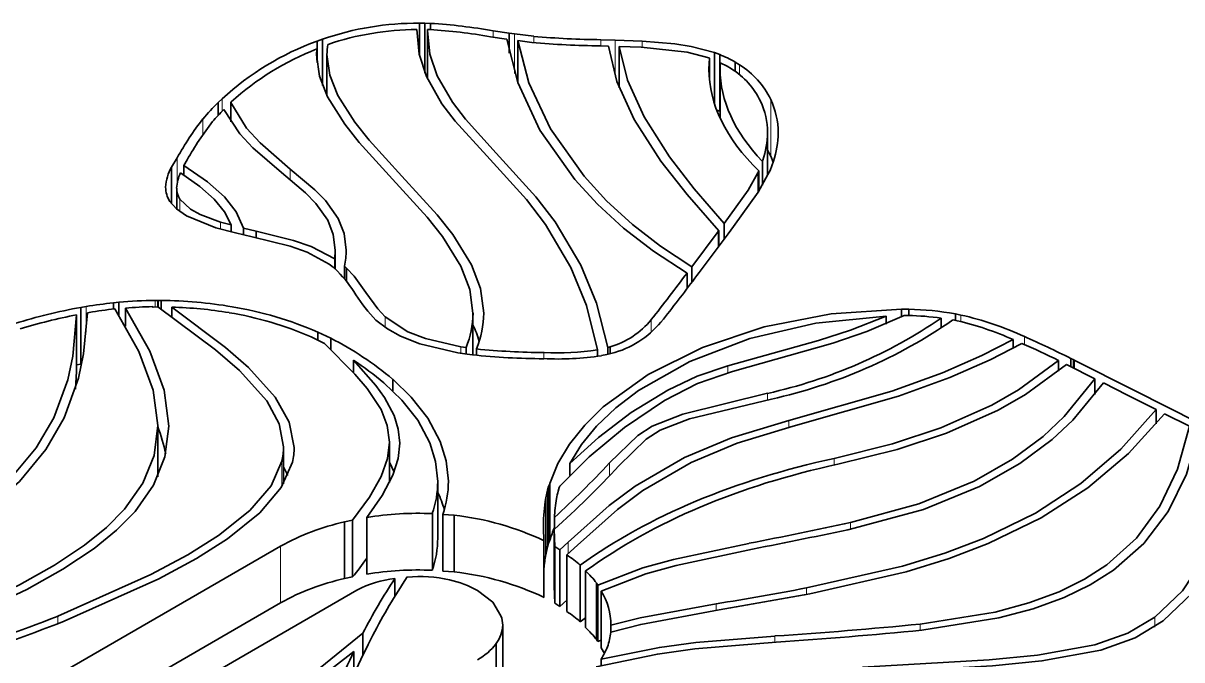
# Model space of a CAD drawing. Extents: x 428 to 891, y 189 to 670.
# Drawn here: x 772.78 to 781.13, y 651.97 to 656.56 of the extents above; entities that cross this region are included whole.
import ezdxf

# ---------------------------------------------------------------- set-up
doc = ezdxf.new("R2010")
doc.units = 0

msp = doc.modelspace()

# ---------------------------------------------------------------- linework, layer by layer
at = {"color": 7, "lineweight": 35, "ltscale": 0.000212097}
msp.add_line((775.6139, 656.5101), (775.6139, 656.5016), dxfattribs=at)
at = {"color": 7, "lineweight": 35, "ltscale": 0.000962928}
msp.add_line((775.6727, 656.5556), (775.6342, 656.5562), dxfattribs=at)
at = {"color": 7, "lineweight": 35, "ltscale": 0.005893}
msp.add_line((775.6342, 656.5562), (775.6342, 656.3204), dxfattribs=at)
at = {"color": 7, "lineweight": 35, "ltscale": 0.001023}
msp.add_line((775.7136, 656.5544), (775.6727, 656.5556), dxfattribs=at)
at = {"color": 7, "lineweight": 35, "ltscale": 0.008966}
msp.add_line((775.6727, 656.5556), (775.6727, 656.197), dxfattribs=at)
at = {"color": 7, "lineweight": 35, "ltscale": 0.000433522}
msp.add_line((775.691, 656.5106), (775.7084, 656.5101), dxfattribs=at)
at = {"color": 7, "lineweight": 35, "ltscale": 0.000164802}
msp.add_line((775.691, 656.504), (775.691, 656.5106), dxfattribs=at)
at = {"color": 7, "lineweight": 35, "ltscale": 0.008746}
msp.add_line((775.691, 656.504), (775.691, 656.1541), dxfattribs=at)
at = {"color": 7, "lineweight": 35, "ltscale": 0.001117}
msp.add_line((775.7136, 656.5544), (775.7136, 656.5098), dxfattribs=at)
at = {"color": 7, "lineweight": 35, "ltscale": 0.002914}
msp.add_line((776.2804, 656.4842), (776.1652, 656.5018), dxfattribs=at)
at = {"color": 7, "lineweight": 13, "ltscale": 0.001151}
msp.add_line((776.1652, 656.5018), (776.1652, 656.4557), dxfattribs=at)
at = {"color": 7, "lineweight": 35, "ltscale": 0.001064}
msp.add_line((774.9354, 656.441), (774.8954, 656.4266), dxfattribs=at)
at = {"color": 7, "lineweight": 35, "ltscale": 0.003854}
msp.add_line((774.8954, 656.4266), (774.8954, 656.2725), dxfattribs=at)
at = {"color": 7, "lineweight": 35, "ltscale": 0.008353}
msp.add_line((774.9354, 656.441), (774.9354, 656.1069), dxfattribs=at)
at = {"color": 7, "lineweight": 35, "ltscale": 9.26901e-05}
msp.add_line((774.9719, 656.4018), (774.9754, 656.4031), dxfattribs=at)
at = {"color": 7, "lineweight": 35, "ltscale": 0.002945}
msp.add_line((776.1453, 656.4588), (776.2617, 656.4411), dxfattribs=at)
at = {"color": 7, "lineweight": 35, "ltscale": 2.61188e-05}
msp.add_line((776.2617, 656.4411), (776.2628, 656.441), dxfattribs=at)
at = {"color": 7, "lineweight": 35, "ltscale": 0.000979705}
msp.add_line((776.3192, 656.4788), (776.2804, 656.4842), dxfattribs=at)
at = {"color": 7, "lineweight": 35, "ltscale": 0.003601}
msp.add_line((776.2804, 656.4842), (776.2804, 656.3401), dxfattribs=at)
at = {"color": 7, "lineweight": 35, "ltscale": 0.00348}
msp.add_line((776.4573, 656.4615), (776.3192, 656.4788), dxfattribs=at)
at = {"color": 7, "lineweight": 13, "ltscale": 0.007141}
msp.add_line((776.3192, 656.4788), (776.3192, 656.1932), dxfattribs=at)
at = {"color": 7, "lineweight": 35, "ltscale": 0.002558}
msp.add_line((776.3422, 656.4304), (776.4437, 656.4176), dxfattribs=at)
at = {"color": 7, "lineweight": 35, "ltscale": 0.007637}
msp.add_line((776.3422, 656.4304), (776.3422, 656.1249), dxfattribs=at)
at = {"color": 7, "lineweight": 13, "ltscale": 0.001128}
msp.add_line((776.4573, 656.4615), (776.4573, 656.4164), dxfattribs=at)
at = {"color": 7, "lineweight": 35, "ltscale": 0.002552}
msp.add_line((777.0427, 656.4341), (776.9407, 656.4368), dxfattribs=at)
at = {"color": 7, "lineweight": 13, "ltscale": 0.001112}
for p, q in [((776.9407, 656.4368), (776.9407, 656.3923)), ((777.2385, 656.4264), (777.2385, 656.3819))]:
    msp.add_line(p, q, dxfattribs=at)
at = {"color": 7, "lineweight": 35, "ltscale": 0.004897}
msp.add_line((777.2385, 656.4264), (777.0427, 656.4341), dxfattribs=at)
at = {"color": 7, "lineweight": 13, "ltscale": 0.006424}
msp.add_line((777.0427, 656.4341), (777.0427, 656.1771), dxfattribs=at)
at = {"color": 7, "lineweight": 35, "ltscale": 0.001037}
msp.add_line((774.8939, 656.3705), (774.8923, 656.329), dxfattribs=at)
at = {"color": 7, "lineweight": 35, "ltscale": 0.002026}
msp.add_line((774.8939, 656.3705), (774.8939, 656.2894), dxfattribs=at)
at = {"color": 7, "lineweight": 35, "ltscale": 0.00739}
msp.add_line((774.9669, 656.33), (774.9669, 656.0344), dxfattribs=at)
at = {"color": 7, "lineweight": 35, "ltscale": 0.00145}
msp.add_line((776.9374, 656.3924), (776.9954, 656.3909), dxfattribs=at)
at = {"color": 7, "lineweight": 35, "ltscale": 0.003956}
msp.add_line((777.073, 656.3884), (777.2311, 656.3823), dxfattribs=at)
at = {"color": 7, "lineweight": 35, "ltscale": 0.007425}
msp.add_line((777.073, 656.3884), (777.073, 656.0914), dxfattribs=at)
at = {"color": 7, "lineweight": 35, "ltscale": 0.001004}
msp.add_line((777.7966, 656.3301), (777.7589, 656.3441), dxfattribs=at)
at = {"color": 7, "lineweight": 35, "ltscale": 0.00919}
msp.add_line((777.7589, 656.3441), (777.7589, 655.9764), dxfattribs=at)
at = {"color": 7, "lineweight": 35, "ltscale": 0.010207}
for p, q in [((777.7966, 656.3301), (777.7966, 655.9218)), ((775.765, 653.2549), (775.765, 652.8466)), ((776.5729, 653.239), (776.5729, 652.8307)), ((776.5635, 653.218), (776.5635, 652.8097)), ((776.5442, 653.135), (776.5442, 652.7267)), ((775.2531, 652.9942), (775.2531, 652.5859)), ((775.8024, 653.0169), (775.8024, 652.6086)), ((775.8834, 653.0112), (775.8834, 652.603)), ((775.093, 652.9627), (775.093, 652.5544)), ((775.1514, 652.9742), (775.1514, 652.5659)), ((776.5306, 652.8259), (776.5306, 652.4176)), ((776.609, 652.7863), (776.609, 652.378)), ((776.696, 652.7247), (776.696, 652.3164)), ((776.7921, 652.652), (776.7921, 652.2438)), ((776.8307, 652.6094), (776.8307, 652.2012)), ((776.9435, 652.4642), (776.9435, 652.0559)), ((776.2335, 652.2189), (776.2335, 651.8106)), ((776.1861, 652.0855), (776.1861, 651.6772))]:
    msp.add_line(p, q, dxfattribs=at)
at = {"color": 7, "lineweight": 35, "ltscale": 0.000129843}
msp.add_line((777.7184, 656.3063), (777.7233, 656.3045), dxfattribs=at)
at = {"color": 7, "lineweight": 35, "ltscale": 0.001983}
msp.add_line((777.7233, 656.3045), (777.7193, 656.2253), dxfattribs=at)
at = {"color": 7, "lineweight": 35, "ltscale": 0.003955}
msp.add_line((777.7233, 656.3045), (777.7233, 656.1463), dxfattribs=at)
at = {"color": 7, "lineweight": 35, "ltscale": 0.001107}
msp.add_line((777.7993, 656.2264), (777.8006, 656.2706), dxfattribs=at)
at = {"color": 7, "lineweight": 35, "ltscale": 0.001412}
msp.add_line((777.8006, 656.2706), (777.8515, 656.2462), dxfattribs=at)
at = {"color": 7, "lineweight": 35, "ltscale": 0.000898976}
msp.add_line((777.8515, 656.2462), (777.8821, 656.2272), dxfattribs=at)
at = {"color": 7, "lineweight": 35, "ltscale": 5.50163e-05}
msp.add_line((777.908, 656.2762), (777.9062, 656.2775), dxfattribs=at)
at = {"color": 7, "lineweight": 13, "ltscale": 0.001665}
msp.add_line((777.9062, 656.2775), (777.9062, 656.2109), dxfattribs=at)
at = {"color": 7, "lineweight": 35, "ltscale": 0.000940558}
msp.add_line((777.9401, 656.2565), (777.908, 656.2762), dxfattribs=at)
at = {"color": 7, "lineweight": 35, "ltscale": 0.001666}
msp.add_line((777.908, 656.2762), (777.908, 656.2096), dxfattribs=at)
at = {"color": 7, "lineweight": 13, "ltscale": 0.001791}
msp.add_line((777.9401, 656.2565), (777.9401, 656.1849), dxfattribs=at)
at = {"color": 7, "lineweight": 35, "ltscale": 0.008836}
msp.add_line((777.7993, 656.2264), (777.7993, 655.8729), dxfattribs=at)
at = {"color": 7, "lineweight": 35, "ltscale": 0.000990769}
msp.add_line((774.2117, 656.0119), (774.183, 655.9846), dxfattribs=at)
at = {"color": 7, "lineweight": 35, "ltscale": 0.002316}
msp.add_line((774.183, 655.9846), (774.183, 655.8919), dxfattribs=at)
at = {"color": 7, "lineweight": 13, "ltscale": 0.002243}
msp.add_line((774.2117, 656.0119), (774.2117, 655.9222), dxfattribs=at)
at = {"color": 7, "lineweight": 35, "ltscale": 0.000106866}
msp.add_line((774.2744, 655.9857), (774.2775, 655.9886), dxfattribs=at)
at = {"color": 7, "lineweight": 35, "ltscale": 0.003516}
msp.add_line((774.2744, 655.9857), (774.2744, 655.845), dxfattribs=at)
at = {"color": 7, "lineweight": 13, "ltscale": 0.010207}
for p, q in [((778.1644, 656.006), (778.1644, 655.5978)), ((776.5568, 653.1909), (776.5568, 652.7827)), ((774.6331, 652.7879), (774.6331, 652.3796))]:
    msp.add_line(p, q, dxfattribs=at)
at = {"color": 7, "lineweight": 35, "ltscale": 0.000564884}
msp.add_line((777.7966, 655.9218), (777.7754, 655.9297), dxfattribs=at)
at = {"color": 7, "lineweight": 13, "ltscale": 0.002792}
msp.add_line((774.0733, 655.8657), (774.0733, 655.754), dxfattribs=at)
at = {"color": 7, "lineweight": 35, "ltscale": 0.007707}
msp.add_line((778.1414, 655.7671), (778.1414, 655.4588), dxfattribs=at)
at = {"color": 7, "lineweight": 35, "ltscale": 0.00197}
msp.add_line((773.887, 655.5867), (773.8471, 655.5187), dxfattribs=at)
at = {"color": 7, "lineweight": 13, "ltscale": 0.004625}
msp.add_line((773.887, 655.5867), (773.887, 655.4017), dxfattribs=at)
at = {"color": 7, "lineweight": 35, "ltscale": 0.001203}
msp.add_line((773.9353, 655.5308), (773.9595, 655.5724), dxfattribs=at)
at = {"color": 7, "lineweight": 35, "ltscale": 0.000266994}
msp.add_line((778.1084, 655.5695), (778.1047, 655.5594), dxfattribs=at)
at = {"color": 7, "lineweight": 13, "ltscale": 0.004352}
msp.add_line((778.1084, 655.5695), (778.1084, 655.3954), dxfattribs=at)
at = {"color": 7, "lineweight": 35, "ltscale": 0.001229}
msp.add_line((778.1644, 655.5978), (778.1415, 655.6412), dxfattribs=at)
at = {"color": 7, "lineweight": 35, "ltscale": 0.001147}
for p, q in [((778.1824, 655.5555), (778.1644, 655.5978)), ((775.969, 654.2185), (775.969, 654.1726)), ((776.9165, 654.2026), (776.9165, 654.1567))]:
    msp.add_line(p, q, dxfattribs=at)
at = {"color": 7, "lineweight": 35, "ltscale": 0.006575}
msp.add_line((773.8471, 655.5187), (773.8471, 655.2557), dxfattribs=at)
at = {"color": 7, "lineweight": 35, "ltscale": 0.0017}
msp.add_line((773.9353, 655.5308), (773.9353, 655.4628), dxfattribs=at)
at = {"color": 7, "lineweight": 13, "ltscale": 0.001918}
msp.add_line((774.7025, 655.5052), (774.7025, 655.4285), dxfattribs=at)
at = {"color": 7, "lineweight": 35, "ltscale": 0.000403332}
msp.add_line((778.0776, 655.4916), (778.0706, 655.4771), dxfattribs=at)
at = {"color": 7, "lineweight": 35, "ltscale": 0.003694}
msp.add_line((778.0776, 655.4916), (778.0776, 655.3438), dxfattribs=at)
at = {"color": 7, "lineweight": 35, "ltscale": 0.004265}
msp.add_line((778.1047, 655.5594), (778.1047, 655.3889), dxfattribs=at)
at = {"color": 7, "lineweight": 35, "ltscale": 0.000842154}
msp.add_line((778.1448, 655.4653), (778.1594, 655.4957), dxfattribs=at)
at = {"color": 7, "lineweight": 35, "ltscale": 0.001753}
msp.add_line((778.1594, 655.4957), (778.184, 655.5613), dxfattribs=at)
at = {"color": 7, "lineweight": 13, "ltscale": 0.00361}
msp.add_line((778.0706, 655.4771), (778.0706, 655.3326), dxfattribs=at)
at = {"color": 7, "lineweight": 35, "ltscale": 0.003763}
msp.add_line((773.884, 655.3683), (773.884, 655.2178), dxfattribs=at)
at = {"color": 7, "lineweight": 13, "ltscale": 0.002219}
msp.add_line((773.9073, 655.288), (773.9073, 655.1992), dxfattribs=at)
at = {"color": 7, "lineweight": 35, "ltscale": 0.003668}
msp.add_line((774.1659, 655.0825), (774.3078, 655.0452), dxfattribs=at)
at = {"color": 7, "lineweight": 35, "ltscale": 0.001978}
msp.add_line((774.2772, 655.1022), (774.2006, 655.1223), dxfattribs=at)
at = {"color": 7, "lineweight": 13, "ltscale": 0.001237}
for p, q in [((774.2006, 655.1223), (774.2006, 655.0728)), ((777.8564, 654.0875), (777.8564, 654.038))]:
    msp.add_line(p, q, dxfattribs=at)
at = {"color": 7, "lineweight": 35, "ltscale": 0.001237}
msp.add_line((774.2772, 655.1022), (774.2772, 655.0527), dxfattribs=at)
at = {"color": 7, "lineweight": 35, "ltscale": 0.002348}
msp.add_line((774.4575, 655.0582), (774.366, 655.0797), dxfattribs=at)
at = {"color": 7, "lineweight": 35, "ltscale": 0.001201}
msp.add_line((774.366, 655.0797), (774.366, 655.0316), dxfattribs=at)
at = {"color": 7, "lineweight": 35, "ltscale": 0.002779}
msp.add_line((777.8293, 655.1131), (777.8293, 655.002), dxfattribs=at)
at = {"color": 7, "lineweight": 35, "ltscale": 0.001682}
msp.add_line((777.8568, 655.0382), (777.8972, 655.092), dxfattribs=at)
at = {"color": 7, "lineweight": 35, "ltscale": 0.00311}
msp.add_line((774.3078, 655.0452), (774.429, 655.017), dxfattribs=at)
at = {"color": 7, "lineweight": 35, "ltscale": 0.001195}
msp.add_line((774.4575, 655.0582), (774.4575, 655.0104), dxfattribs=at)
at = {"color": 7, "lineweight": 35, "ltscale": 0.007972}
msp.add_line((777.7862, 655.056), (777.595, 654.8008), dxfattribs=at)
at = {"color": 7, "lineweight": 35, "ltscale": 0.008691}
msp.add_line((777.6484, 654.7599), (777.8568, 655.0382), dxfattribs=at)
at = {"color": 7, "lineweight": 35, "ltscale": 0.000142529}
msp.add_line((777.7897, 655.0605), (777.7862, 655.056), dxfattribs=at)
at = {"color": 7, "lineweight": 13, "ltscale": 0.002783}
msp.add_line((777.7862, 655.056), (777.7862, 654.9447), dxfattribs=at)
at = {"color": 7, "lineweight": 35, "ltscale": 0.002782}
msp.add_line((777.7897, 655.0605), (777.7897, 654.9493), dxfattribs=at)
at = {"color": 7, "lineweight": 35, "ltscale": 0.00153}
msp.add_line((775.0266, 654.92), (775.0229, 654.8589), dxfattribs=at)
at = {"color": 7, "lineweight": 35, "ltscale": 0.003416}
msp.add_line((775.0266, 654.92), (775.0266, 654.7834), dxfattribs=at)
at = {"color": 7, "lineweight": 35, "ltscale": 0.000906822}
msp.add_line((774.9822, 654.8199), (775.0108, 654.7977), dxfattribs=at)
at = {"color": 7, "lineweight": 35, "ltscale": 0.001808}
msp.add_line((775.0229, 654.8589), (775.0229, 654.7866), dxfattribs=at)
at = {"color": 7, "lineweight": 35, "ltscale": 0.001094}
msp.add_line((775.0108, 654.7977), (775.0432, 654.7682), dxfattribs=at)
at = {"color": 7, "lineweight": 35, "ltscale": 0.000508795}
msp.add_line((775.1086, 654.7917), (775.0936, 654.8054), dxfattribs=at)
at = {"color": 7, "lineweight": 35, "ltscale": 0.002304}
msp.add_line((775.0936, 654.8054), (775.0936, 654.7132), dxfattribs=at)
at = {"color": 7, "lineweight": 35, "ltscale": 0.002435}
msp.add_line((775.1086, 654.7917), (775.1086, 654.6943), dxfattribs=at)
at = {"color": 7, "lineweight": 35, "ltscale": 0.002792}
msp.add_line((777.5613, 654.7557), (777.5613, 654.644), dxfattribs=at)
at = {"color": 7, "lineweight": 35, "ltscale": 0.002797}
msp.add_line((777.595, 654.8008), (777.595, 654.6889), dxfattribs=at)
at = {"color": 7, "lineweight": 35, "ltscale": 0.000686344}
msp.add_line((777.6319, 654.738), (777.6484, 654.7599), dxfattribs=at)
at = {"color": 7, "lineweight": 35, "ltscale": 0.000993633}
msp.add_line((773.2315, 654.5147), (773.1923, 654.5081), dxfattribs=at)
at = {"color": 7, "lineweight": 35, "ltscale": 0.010205}
for p, q in [((773.1923, 654.5081), (773.1923, 654.0999)), ((773.1624, 654.4545), (773.1624, 654.0463)), ((776.5723, 653.238), (776.5723, 652.8298)), ((775.7261, 653.0222), (775.7261, 652.614)), ((776.6048, 652.9089), (776.6048, 652.5007)), ((776.6446, 652.761), (776.6446, 652.3528)), ((776.9093, 652.5225), (776.9093, 652.1143)), ((776.9177, 652.5081), (776.9177, 652.0999))]:
    msp.add_line(p, q, dxfattribs=at)
at = {"color": 7, "lineweight": 13, "ltscale": 0.004607}
msp.add_line((773.2315, 654.5147), (773.2315, 654.3304), dxfattribs=at)
at = {"color": 7, "lineweight": 35, "ltscale": 0.001001}
msp.add_line((773.4678, 654.5453), (773.428, 654.5415), dxfattribs=at)
at = {"color": 7, "lineweight": 35, "ltscale": 0.001132}
msp.add_line((773.428, 654.5415), (773.428, 654.4962), dxfattribs=at)
at = {"color": 7, "lineweight": 35, "ltscale": 0.002354}
msp.add_line((773.4678, 654.5453), (773.4678, 654.4512), dxfattribs=at)
at = {"color": 7, "lineweight": 35, "ltscale": 0.003265}
msp.add_line((773.5157, 654.5034), (773.5157, 654.3728), dxfattribs=at)
at = {"color": 7, "lineweight": 35, "ltscale": 0.000136785}
msp.add_line((773.7095, 654.5135), (773.7137, 654.5101), dxfattribs=at)
at = {"color": 7, "lineweight": 35, "ltscale": 0.000844075}
msp.add_line((773.7137, 654.5101), (773.7474, 654.5123), dxfattribs=at)
at = {"color": 7, "lineweight": 35, "ltscale": 0.000505075}
msp.add_line((773.7487, 654.5584), (773.7285, 654.5583), dxfattribs=at)
at = {"color": 7, "lineweight": 13, "ltscale": 0.00118}
msp.add_line((773.7285, 654.5583), (773.7285, 654.5111), dxfattribs=at)
at = {"color": 7, "lineweight": 35, "ltscale": 5.19696e-05}
msp.add_line((773.7503, 654.5571), (773.7487, 654.5584), dxfattribs=at)
at = {"color": 7, "lineweight": 35, "ltscale": 0.001172}
msp.add_line((773.7487, 654.5584), (773.7487, 654.5115), dxfattribs=at)
at = {"color": 7, "lineweight": 35, "ltscale": 0.000536732}
msp.add_line((773.7717, 654.5585), (773.7503, 654.5571), dxfattribs=at)
at = {"color": 7, "lineweight": 35, "ltscale": 0.001164}
msp.add_line((773.7503, 654.5571), (773.7503, 654.5105), dxfattribs=at)
at = {"color": 7, "lineweight": 35, "ltscale": 0.001582}
msp.add_line((773.7717, 654.5585), (773.7717, 654.4952), dxfattribs=at)
at = {"color": 7, "lineweight": 35, "ltscale": 0.001752}
msp.add_line((773.8487, 654.5105), (773.8487, 654.4404), dxfattribs=at)
at = {"color": 7, "lineweight": 35, "ltscale": 0.001276}
msp.add_line((779.1586, 654.4948), (779.1075, 654.4954), dxfattribs=at)
at = {"color": 7, "lineweight": 35, "ltscale": 0.001357}
msp.add_line((779.1075, 654.4954), (779.1075, 654.4412), dxfattribs=at)
at = {"color": 7, "lineweight": 35, "ltscale": 0.001109}
msp.add_line((779.1586, 654.4948), (779.1586, 654.4504), dxfattribs=at)
at = {"color": 7, "lineweight": 35, "ltscale": 0.000331126}
msp.add_line((773.2402, 654.4698), (773.2532, 654.472), dxfattribs=at)
at = {"color": 7, "lineweight": 13, "ltscale": 0.001907}
msp.add_line((775.3851, 654.4405), (775.3851, 654.3642), dxfattribs=at)
at = {"color": 7, "lineweight": 35, "ltscale": 0.007494}
msp.add_line((776.019, 654.4662), (776.019, 654.1664), dxfattribs=at)
at = {"color": 7, "lineweight": 13, "ltscale": 0.002248}
msp.add_line((777.3035, 654.42), (777.3035, 654.3301), dxfattribs=at)
at = {"color": 7, "lineweight": 35, "ltscale": 0.001404}
msp.add_line((778.9963, 654.4446), (778.9963, 654.3884), dxfattribs=at)
at = {"color": 7, "lineweight": 35, "ltscale": 0.000763014}
msp.add_line((779.1257, 654.4508), (779.1562, 654.4504), dxfattribs=at)
at = {"color": 7, "lineweight": 35, "ltscale": 0.001704}
msp.add_line((779.3937, 654.4304), (779.3937, 654.3622), dxfattribs=at)
at = {"color": 7, "lineweight": 35, "ltscale": 0.000754213}
msp.add_line((779.4781, 654.4178), (779.5076, 654.4114), dxfattribs=at)
at = {"color": 7, "lineweight": 35, "ltscale": 0.000998686}
msp.add_line((779.5344, 654.453), (779.4954, 654.4614), dxfattribs=at)
at = {"color": 7, "lineweight": 35, "ltscale": 0.001183}
msp.add_line((779.4954, 654.4614), (779.4954, 654.4141), dxfattribs=at)
at = {"color": 7, "lineweight": 13, "ltscale": 0.00119}
for p, q in [((779.5344, 654.453), (779.5344, 654.4054)), ((778.7394, 652.9583), (778.7394, 652.9107))]:
    msp.add_line(p, q, dxfattribs=at)
at = {"color": 7, "lineweight": 35, "ltscale": 0.002598}
msp.add_line((774.9944, 654.2855), (774.9005, 654.33), dxfattribs=at)
at = {"color": 7, "lineweight": 35, "ltscale": 0.001437}
msp.add_line((774.9005, 654.33), (774.9005, 654.2725), dxfattribs=at)
at = {"color": 7, "lineweight": 35, "ltscale": 0.002563}
msp.add_line((774.8525, 654.2953), (774.9451, 654.2514), dxfattribs=at)
at = {"color": 7, "lineweight": 35, "ltscale": 0.000140265}
msp.add_line((774.9451, 654.2514), (774.95, 654.2485), dxfattribs=at)
at = {"color": 7, "lineweight": 35, "ltscale": 0.002022}
msp.add_line((774.9944, 654.2855), (774.9944, 654.2047), dxfattribs=at)
at = {"color": 7, "lineweight": 35, "ltscale": 0.001526}
msp.add_line((779.912, 654.2762), (779.912, 654.2152), dxfattribs=at)
at = {"color": 7, "lineweight": 13, "ltscale": 0.001416}
msp.add_line((779.9922, 654.2982), (779.9922, 654.2415), dxfattribs=at)
at = {"color": 7, "lineweight": 35, "ltscale": 0.001701}
msp.add_line((775.9108, 654.1812), (775.9781, 654.1714), dxfattribs=at)
at = {"color": 7, "lineweight": 35, "ltscale": 0.000949701}
msp.add_line((775.969, 654.2185), (775.9314, 654.2239), dxfattribs=at)
at = {"color": 7, "lineweight": 13, "ltscale": 0.001149}
msp.add_line((775.9314, 654.2239), (775.9314, 654.178), dxfattribs=at)
at = {"color": 7, "lineweight": 35, "ltscale": 0.000933066}
msp.add_line((775.9781, 654.1714), (776.0152, 654.1669), dxfattribs=at)
at = {"color": 7, "lineweight": 35, "ltscale": 0.001135}
msp.add_line((776.0441, 654.2093), (776.0441, 654.1639), dxfattribs=at)
at = {"color": 7, "lineweight": 13, "ltscale": 0.001115}
for p, q in [((776.5307, 654.1826), (776.5307, 654.138)), ((778.1951, 652.1405), (778.1951, 652.0959))]:
    msp.add_line(p, q, dxfattribs=at)
at = {"color": 7, "lineweight": 35, "ltscale": 0.001}
msp.add_line((776.9441, 654.1608), (776.9834, 654.1683), dxfattribs=at)
at = {"color": 7, "lineweight": 35, "ltscale": 0.00152}
msp.add_line((776.9834, 654.1683), (777.0422, 654.1837), dxfattribs=at)
at = {"color": 7, "lineweight": 35, "ltscale": 0.000414888}
msp.add_line((777.0067, 654.2231), (776.9906, 654.2189), dxfattribs=at)
at = {"color": 7, "lineweight": 35, "ltscale": 0.001222}
msp.add_line((776.9906, 654.2189), (776.9906, 654.17), dxfattribs=at)
at = {"color": 7, "lineweight": 35, "ltscale": 0.001228}
msp.add_line((777.0067, 654.2231), (777.0067, 654.174), dxfattribs=at)
at = {"color": 7, "lineweight": 35, "ltscale": 0.000761689}
msp.add_line((773.1923, 654.0999), (773.1624, 654.0944), dxfattribs=at)
at = {"color": 7, "lineweight": 35, "ltscale": 0.002252}
msp.add_line((775.1573, 654.1281), (775.1573, 654.038), dxfattribs=at)
at = {"color": 7, "lineweight": 35, "ltscale": 0.001933}
msp.add_line((780.2386, 654.1257), (780.2386, 654.0483), dxfattribs=at)
at = {"color": 7, "lineweight": 35, "ltscale": 0.000231275}
msp.add_line((780.2969, 654.0961), (780.3056, 654.0929), dxfattribs=at)
at = {"color": 7, "lineweight": 35, "ltscale": 0.005451}
msp.add_line((780.3056, 654.0929), (780.5003, 653.9948), dxfattribs=at)
at = {"color": 7, "lineweight": 35, "ltscale": 0.000582784}
msp.add_line((780.3476, 654.1308), (780.3267, 654.1411), dxfattribs=at)
at = {"color": 7, "lineweight": 35, "ltscale": 0.001468}
msp.add_line((780.3267, 654.1411), (780.3267, 654.0823), dxfattribs=at)
at = {"color": 7, "lineweight": 35, "ltscale": 0.000139691}
msp.add_line((780.3519, 654.1284), (780.3467, 654.1304), dxfattribs=at)
at = {"color": 7, "lineweight": 35, "ltscale": 0.001453}
msp.add_line((780.3467, 654.1304), (780.3467, 654.0723), dxfattribs=at)
at = {"color": 7, "lineweight": 35, "ltscale": 0.01215}
msp.add_line((780.7859, 653.9098), (780.3519, 654.1284), dxfattribs=at)
at = {"color": 7, "lineweight": 35, "ltscale": 0.001465}
msp.add_line((780.3519, 654.1284), (780.3519, 654.0698), dxfattribs=at)
at = {"color": 7, "lineweight": 35, "ltscale": 0.003161}
msp.add_line((773.1624, 654.0463), (773.1546, 653.92), dxfattribs=at)
at = {"color": 7, "lineweight": 35, "ltscale": 0.002074}
msp.add_line((775.4403, 653.9902), (775.4403, 653.9073), dxfattribs=at)
at = {"color": 7, "lineweight": 35, "ltscale": 0.00285}
msp.add_line((780.5003, 653.9948), (780.5003, 653.8807), dxfattribs=at)
at = {"color": 7, "lineweight": 35, "ltscale": 0.004865}
msp.add_line((780.5613, 653.964), (780.735, 653.8764), dxfattribs=at)
at = {"color": 7, "lineweight": 35, "ltscale": 0.012902}
msp.add_line((781.2469, 653.6777), (780.7859, 653.9098), dxfattribs=at)
at = {"color": 7, "lineweight": 13, "ltscale": 0.001189}
msp.add_line((778.1414, 653.8892), (778.1414, 653.8417), dxfattribs=at)
at = {"color": 7, "lineweight": 35, "ltscale": 0.005772}
msp.add_line((780.735, 653.8764), (780.9413, 653.7726), dxfattribs=at)
at = {"color": 7, "lineweight": 35, "ltscale": 0.002582}
msp.add_line((780.9413, 653.7726), (780.9413, 653.6693), dxfattribs=at)
at = {"color": 7, "lineweight": 35, "ltscale": 0.005044}
msp.add_line((781.001, 653.7425), (781.1812, 653.6517), dxfattribs=at)
at = {"color": 7, "lineweight": 35, "ltscale": 0.009224}
msp.add_line((773.7479, 653.6574), (773.7479, 653.2885), dxfattribs=at)
at = {"color": 7, "lineweight": 13, "ltscale": 0.001215}
msp.add_line((778.2953, 653.6932), (778.2953, 653.6446), dxfattribs=at)
at = {"color": 7, "lineweight": 35, "ltscale": 0.006631}
msp.add_line((774.6537, 653.5027), (774.6537, 653.2375), dxfattribs=at)
at = {"color": 7, "lineweight": 35, "ltscale": 0.007262}
msp.add_line((775.4174, 653.5378), (775.4174, 653.2473), dxfattribs=at)
at = {"color": 7, "lineweight": 13, "ltscale": 0.004552}
msp.add_line((774.6414, 653.3993), (774.6414, 653.2172), dxfattribs=at)
at = {"color": 7, "lineweight": 13, "ltscale": 0.001192}
msp.add_line((778.622, 653.4199), (778.622, 653.3723), dxfattribs=at)
at = {"color": 7, "lineweight": 35, "ltscale": 0.001745}
msp.add_line((774.6848, 653.2976), (774.6537, 653.3601), dxfattribs=at)
at = {"color": 7, "lineweight": 35, "ltscale": 0.00218}
msp.add_line((776.7166, 653.3837), (776.7166, 653.2964), dxfattribs=at)
at = {"color": 7, "lineweight": 13, "ltscale": 0.002321}
msp.add_line((777.0021, 653.3873), (777.0021, 653.2944), dxfattribs=at)
at = {"color": 7, "lineweight": 35, "ltscale": 0.000546597}
msp.add_line((776.5723, 653.238), (776.5635, 653.218), dxfattribs=at)
at = {"color": 7, "lineweight": 35, "ltscale": 2.87902e-05}
msp.add_line((776.5729, 653.239), (776.5723, 653.238), dxfattribs=at)
at = {"color": 7, "lineweight": 35, "ltscale": 0.001433}
for p, q in [((776.5568, 653.1909), (776.5442, 653.135)), ((776.5568, 652.7827), (776.5442, 652.7267))]:
    msp.add_line(p, q, dxfattribs=at)
at = {"color": 7, "lineweight": 35, "ltscale": 0.000696861}
for p, q in [((776.5635, 653.218), (776.5568, 653.1909)), ((776.5635, 652.8097), (776.5568, 652.7827))]:
    msp.add_line(p, q, dxfattribs=at)
at = {"color": 7, "lineweight": 35, "ltscale": 0.000703152}
msp.add_line((776.6329, 653.1843), (776.6397, 653.2115), dxfattribs=at)
at = {"color": 7, "lineweight": 35, "ltscale": 0.000269113}
msp.add_line((776.6397, 653.2115), (776.6441, 653.2214), dxfattribs=at)
at = {"color": 7, "lineweight": 35, "ltscale": 0.00203}
for p, q in [((775.8834, 653.0112), (775.8024, 653.0169)), ((775.8834, 652.603), (775.8024, 652.6086))]:
    msp.add_line(p, q, dxfattribs=at)
at = {"color": 7, "lineweight": 35, "ltscale": 0.002092}
msp.add_line((776.6065, 652.9942), (776.6065, 652.9105), dxfattribs=at)
at = {"color": 7, "lineweight": 35, "ltscale": 0.001488}
for p, q in [((775.1514, 652.9742), (775.093, 652.9627)), ((775.1514, 652.5659), (775.093, 652.5544))]:
    msp.add_line(p, q, dxfattribs=at)
at = {"color": 7, "lineweight": 35, "ltscale": 0.000421154}
msp.add_line((776.5272, 652.9376), (776.5273, 652.9208), dxfattribs=at)
at = {"color": 7, "lineweight": 35, "ltscale": 0.002374}
msp.add_line((776.5273, 652.9208), (776.5306, 652.8259), dxfattribs=at)
at = {"color": 7, "lineweight": 35, "ltscale": 0.003069}
msp.add_line((776.609, 652.7863), (776.6048, 652.9089), dxfattribs=at)
at = {"color": 7, "lineweight": 35, "ltscale": 0.000547995}
msp.add_line((776.5723, 652.8298), (776.5635, 652.8097), dxfattribs=at)
at = {"color": 7, "lineweight": 35, "ltscale": 0.002066}
msp.add_line((776.7053, 652.8171), (776.6446, 652.761), dxfattribs=at)
at = {"color": 7, "lineweight": 13, "ltscale": 0.002097}
msp.add_line((776.7053, 652.8171), (776.7053, 652.7332), dxfattribs=at)
at = {"color": 7, "lineweight": 35, "ltscale": 0.0615}
for p, q in [((774.6331, 652.7879), (772.5027, 651.5579)), ((774.6331, 652.3796), (772.5027, 651.1497))]:
    msp.add_line(p, q, dxfattribs=at)
at = {"color": 7, "lineweight": 35, "ltscale": 0.00109}
msp.add_line((776.6446, 652.761), (776.609, 652.7863), dxfattribs=at)
at = {"color": 7, "lineweight": 35, "ltscale": 0.002555}
msp.add_line((776.696, 652.7247), (776.7711, 652.794), dxfattribs=at)
at = {"color": 7, "lineweight": 35, "ltscale": 0.00322}
msp.add_line((775.4565, 652.5559), (775.4565, 652.4271), dxfattribs=at)
at = {"color": 7, "lineweight": 35, "ltscale": 0.00307}
msp.add_line((776.609, 652.378), (776.6048, 652.5007), dxfattribs=at)
at = {"color": 7, "lineweight": 35, "ltscale": 0.000415838}
for p, q in [((776.9177, 652.5081), (776.9093, 652.5225)), ((776.9177, 652.0999), (776.9093, 652.1143))]:
    msp.add_line(p, q, dxfattribs=at)
at = {"color": 7, "lineweight": 13, "ltscale": 0.001163}
for p, q in [((778.4232, 652.4869), (778.4232, 652.4404)), ((777.7709, 652.3718), (777.7709, 652.3253))]:
    msp.add_line(p, q, dxfattribs=at)
at = {"color": 7, "lineweight": 35, "ltscale": 0.061499}
msp.add_line((773.0522, 651.2407), (775.1826, 652.4707), dxfattribs=at)
at = {"color": 7, "lineweight": 35, "ltscale": 0.001734}
msp.add_line((776.6957, 652.3998), (776.6446, 652.3528), dxfattribs=at)
at = {"color": 7, "lineweight": 35, "ltscale": 0.001089}
msp.add_line((776.6446, 652.3528), (776.609, 652.378), dxfattribs=at)
at = {"color": 7, "lineweight": 13, "ltscale": 0.001341}
msp.add_line((773.0287, 652.2842), (773.0287, 652.2306), dxfattribs=at)
at = {"color": 7, "lineweight": 35, "ltscale": 0.001181}
msp.add_line((776.8307, 652.2709), (776.7921, 652.2438), dxfattribs=at)
at = {"color": 7, "lineweight": 13, "ltscale": 0.001123}
msp.add_line((779.241, 652.2268), (779.241, 652.1819), dxfattribs=at)
at = {"color": 7, "lineweight": 13, "ltscale": 0.001773}
msp.add_line((780.9313, 652.2755), (780.9313, 652.2046), dxfattribs=at)
at = {"color": 7, "lineweight": 35, "ltscale": 0.003995}
msp.add_line((775.2256, 652.1611), (775.2256, 652.0013), dxfattribs=at)
at = {"color": 7, "lineweight": 35, "ltscale": 0.001911}
msp.add_line((775.2635, 652.0784), (775.2983, 652.1465), dxfattribs=at)
at = {"color": 7, "lineweight": 35, "ltscale": 0.001247}
msp.add_line((777.0131, 652.2183), (777.0131, 652.1684), dxfattribs=at)
at = {"color": 7, "lineweight": 35, "ltscale": 0.000703079}
msp.add_line((776.9435, 652.1112), (776.9177, 652.0999), dxfattribs=at)
at = {"color": 7, "lineweight": 35, "ltscale": 0.004187}
msp.add_line((775.1614, 652.0297), (775.1614, 651.8622), dxfattribs=at)
at = {"color": 7, "lineweight": 35, "ltscale": 0.001173}
msp.add_line((776.9655, 652.0145), (776.9435, 652.0559), dxfattribs=at)
at = {"color": 7, "lineweight": 35, "ltscale": 0.001193}
msp.add_line((776.9433, 651.9745), (776.9433, 651.9268), dxfattribs=at)
at = {"color": 7, "lineweight": 35}
for points in [[(775.6139, 656.5101), (775.6315, 656.3329), (775.6831, 656.1718), (775.7953, 655.9744), (775.8918, 655.849), (776.1191, 655.5992)], [(776.1867, 655.6206), (775.9648, 655.8642), (775.8704, 655.9861), (775.7604, 656.1777), (775.7092, 656.3333), (775.691, 656.504)], [(776.2628, 656.441), (776.3411, 656.1288), (776.5017, 655.7858), (776.7531, 655.4303), (776.9159, 655.2532), (777.1046, 655.0799), (777.3191, 654.9136), (777.5613, 654.7557)], [(777.595, 654.8008), (777.3698, 654.9495), (777.1691, 655.1055), (776.9819, 655.2773), (776.8206, 655.4531), (776.5777, 655.796), (776.4208, 656.1275), (776.3422, 656.4304)], [(777.7589, 656.3441), (777.5911, 656.3882), (777.4743, 656.4066), (777.2385, 656.4264)], [(774.8923, 656.329), (774.9133, 656.1754), (774.9714, 656.0251), (775.0952, 655.8276), (775.1996, 655.6967), (775.4396, 655.4331)], [(775.5074, 655.4543), (775.2708, 655.7134), (775.1676, 655.8418), (775.0452, 656.0348), (774.9876, 656.1812), (774.9669, 656.33)], [(776.9954, 656.3909), (777.0564, 656.1366), (777.1813, 655.8619), (777.3727, 655.563), (777.5613, 655.3206), (777.7897, 655.0605)], [(777.8293, 655.1131), (777.6134, 655.3618), (777.4345, 655.5941), (777.2523, 655.8808), (777.1324, 656.1444), (777.073, 656.3884)], [(777.2311, 656.3823), (777.5634, 656.3467), (777.7184, 656.3063)], [(774.7025, 655.5052), (774.4845, 655.6932), (774.3878, 655.7995), (774.2744, 655.9857)], [(774.2227, 655.9333), (774.3383, 655.7596), (774.4321, 655.6589), (774.6401, 655.4792)], [(776.1191, 655.5992), (776.4038, 655.2847), (776.541, 655.1056), (776.725, 654.7955), (776.8364, 654.5211), (776.9165, 654.2026)], [(776.9906, 654.2189), (776.9087, 654.538), (776.796, 654.8132), (776.6106, 655.1245), (776.4727, 655.3044), (776.1867, 655.6206)], [(774.366, 655.0797), (774.3127, 655.1968), (774.2289, 655.3051), (774.106, 655.4133), (773.9353, 655.5308)], [(775.1053, 654.9196), (775.0899, 655.0416), (775.0469, 655.1498), (774.9556, 655.2779), (774.8787, 655.3561), (774.7025, 655.5052)], [(773.9117, 655.4784), (774.0499, 655.3806), (774.1534, 655.2889), (774.2273, 655.1979), (774.2772, 655.1022)], [(774.6401, 655.4792), (774.8127, 655.3329), (774.8864, 655.2578), (774.9723, 655.1365), (775.0123, 655.0346), (775.0266, 654.92)], [(775.4396, 655.4331), (775.6883, 655.1596), (775.7993, 655.0198), (775.9326, 654.8047), (775.996, 654.6381), (776.019, 654.4662)], [(776.0963, 654.4675), (776.0729, 654.6439), (776.0084, 654.8143), (775.8729, 655.0338), (775.7601, 655.1761), (775.5074, 655.4543)], [(778.0706, 655.4771), (778.0018, 655.3533), (777.8293, 655.1131)], [(777.8972, 655.092), (778.0739, 655.3377), (778.1448, 655.4653)], [(773.8352, 655.2722), (773.8834, 655.2183), (773.9548, 655.1684), (774.1659, 655.0825)], [(774.2006, 655.1223), (774.0529, 655.1768), (773.9838, 655.2153), (773.9073, 655.288)], [(774.429, 655.017), (774.7007, 654.9487), (774.8233, 654.9059), (774.9822, 654.8199)], [(775.0229, 654.8589), (774.8537, 654.9465), (774.7267, 654.9902), (774.4575, 655.0582)], [(775.3851, 654.4405), (775.3327, 654.4968), (775.2473, 654.6152), (775.1617, 654.7339), (775.1086, 654.7917)], [(773.438, 654.4973), (773.6119, 654.1917), (773.7143, 653.9127), (773.7479, 653.6574)], [(773.8273, 653.652), (773.7935, 653.9109), (773.6906, 654.1938), (773.5157, 654.5034)], [(773.7474, 654.5123), (774.1641, 654.2029), (774.3358, 654.0544), (774.5324, 653.835), (774.6221, 653.6702), (774.6537, 653.5027)], [(774.7303, 653.4999), (774.6943, 653.6825), (774.5934, 653.8619), (774.4003, 654.0762), (774.2365, 654.2194), (773.8487, 654.5105)], [(779.1075, 654.4954), (778.6008, 654.4619), (778.1176, 654.3672), (777.6727, 654.2188), (777.281, 654.0244), (776.9573, 653.7912), (776.824, 653.6608), (776.7139, 653.5234), (776.6306, 653.3836), (776.5729, 653.239)], [(773.1624, 654.4545), (773.1346, 654.1572), (773.0989, 653.9867), (772.9979, 653.7122), (772.872, 653.4971), (772.692, 653.2792), (772.4367, 653.0546), (772.1007, 652.8365), (771.6726, 652.6301)], [(771.7174, 652.5941), (772.1496, 652.803), (772.4901, 653.0248), (772.7501, 653.254), (772.9406, 653.4849), (773.0727, 653.712), (773.1773, 653.9991), (773.2134, 654.1746), (773.2402, 654.4698)], [(775.3196, 654.4173), (775.4019, 654.3528), (775.4972, 654.3), (775.6359, 654.2455), (775.9108, 654.1812)], [(775.9314, 654.2239), (775.6766, 654.2834), (775.5485, 654.3334), (775.3851, 654.4405)], [(776.7166, 653.3837), (776.8011, 653.5208), (776.9089, 653.6519), (777.0488, 653.7851), (777.2115, 653.9094), (777.5822, 654.1197), (778.0137, 654.2843), (778.4904, 654.3953), (778.9963, 654.4446)], [(778.9963, 654.4446), (778.7385, 654.3433), (778.5082, 654.2699), (777.8564, 654.0875)], [(777.889, 654.0473), (778.6131, 654.2518), (778.858, 654.3336), (779.1257, 654.4508)], [(774.95, 654.2485), (775.1683, 654.0261), (775.2567, 653.9232), (775.3566, 653.7723), (775.4016, 653.6577), (775.4174, 653.5378)], [(779.912, 654.2762), (779.6866, 654.1608), (779.402, 654.0367), (779.0373, 653.9047), (778.2953, 653.6932)], [(778.326, 653.6524), (779.0841, 653.8688), (779.4558, 654.004), (779.7456, 654.1311), (779.975, 654.2493)], [(775.4915, 653.5308), (775.481, 653.6318), (775.4504, 653.7299), (775.381, 653.8591), (775.3181, 653.9462), (775.1573, 654.1281)], [(777.8564, 654.0875), (777.6337, 654.0121), (777.4221, 653.9122), (777.16, 653.7509), (776.9237, 653.5702), (776.7166, 653.3837)], [(780.2386, 654.1257), (779.9493, 653.9135), (779.7569, 653.8035), (779.3904, 653.6408), (779.0426, 653.5254), (778.622, 653.4199)], [(778.649, 653.3781), (779.0765, 653.4854), (779.4305, 653.6026), (779.8042, 653.768), (780.0007, 653.8799), (780.2969, 654.0961)], [(775.8419, 653.2556), (775.8265, 653.4036), (775.7836, 653.5421), (775.6927, 653.711), (775.5742, 653.8608), (775.4403, 653.9902)], [(776.6441, 653.2214), (776.8563, 653.4311), (777.1103, 653.644), (777.4001, 653.8384), (777.6374, 653.9589), (777.889, 654.0473)], [(780.5003, 653.9948), (780.2794, 653.7228), (780.1266, 653.5793), (779.9058, 653.4144), (779.6295, 653.2568), (779.2328, 653.0934), (778.7394, 652.9583)], [(775.3766, 653.9653), (775.506, 653.8401), (775.6206, 653.6953), (775.7086, 653.5319), (775.7501, 653.3979), (775.765, 653.2549)], [(778.7665, 652.9165), (779.2665, 653.053), (779.6696, 653.2178), (779.9607, 653.3828), (780.1921, 653.5557), (780.3418, 653.6964), (780.5613, 653.964)], [(778.1414, 653.8892), (777.5306, 653.7395), (777.3106, 653.6536), (777.2057, 653.5858), (777.0021, 653.3873)], [(777.0696, 653.3661), (777.2667, 653.5581), (777.3674, 653.6228), (777.5789, 653.7043), (778.1692, 653.8479)], [(780.9413, 653.7726), (780.6867, 653.4865), (780.3989, 653.2385), (780.0714, 653.0253), (779.6974, 652.8434), (779.4191, 652.738), (779.1152, 652.6442), (778.4232, 652.4869)], [(778.4467, 652.4446), (779.1416, 652.6034), (779.4492, 652.699), (779.7322, 652.8063), (780.1141, 652.9913), (780.4494, 653.2073), (780.7433, 653.4568), (781.001, 653.7425)], [(773.7479, 653.6574), (773.7206, 653.4424), (773.6403, 653.2426), (773.5088, 653.0557), (773.3779, 652.9227), (773.2202, 652.7947), (773.0032, 652.6504), (772.7522, 652.5103), (772.294, 652.2955), (771.7611, 652.0815)], [(771.8033, 652.0446), (772.3405, 652.2601), (772.8034, 652.4765), (773.0645, 652.6218), (773.2897, 652.7716), (773.4503, 652.9021), (773.5837, 653.0378), (773.7177, 653.2286), (773.7995, 653.4325), (773.8273, 653.652)], [(778.2953, 653.6932), (777.8822, 653.5687), (777.5434, 653.4263), (777.1877, 653.2206), (776.9997, 653.0809), (776.7053, 652.8171)], [(776.7711, 652.794), (777.0598, 653.0529), (777.2441, 653.19), (777.5919, 653.3915), (777.9229, 653.5308), (778.326, 653.6524)], [(781.1812, 653.6517), (781.0953, 653.3432), (780.9693, 653.0753), (780.8008, 652.8463), (780.5876, 652.6546), (780.4254, 652.55), (780.243, 652.4597), (780.0251, 652.3787), (779.7828, 652.3128), (779.241, 652.2268)], [(779.2542, 652.1832), (779.808, 652.2704), (780.0561, 652.3369), (780.2794, 652.4186), (780.4668, 652.5095), (780.6338, 652.6148), (780.8537, 652.8074), (781.0282, 653.0372), (781.1597, 653.3058), (781.2504, 653.6151)], [(775.4174, 653.5378), (775.4028, 653.4185), (775.3572, 653.2888), (775.274, 653.1401), (775.1514, 652.9742)], [(775.2531, 652.9942), (775.3654, 653.1539), (775.4408, 653.2987), (775.4791, 653.4185), (775.4915, 653.5308)], [(774.6414, 653.3993), (774.5636, 653.2238), (774.4122, 653.046), (774.1851, 652.8646), (773.9638, 652.7253), (773.6979, 652.5826), (773.0287, 652.2842)], [(773.0728, 652.2478), (773.7546, 652.5523), (774.0256, 652.6984), (774.2512, 652.8414), (774.4829, 653.028), (774.6377, 653.2114), (774.7177, 653.3932)], [(778.0079, 652.8082), (777.4628, 652.6928), (777.2426, 652.6315), (776.9177, 652.5081)], [(776.9435, 652.4642), (777.2643, 652.5885), (777.4821, 652.6497), (778.0327, 652.7663)], [(781.2818, 652.8005), (781.2382, 652.653), (781.2061, 652.5798), (781.1318, 652.466), (780.9313, 652.2755)], [(780.9932, 652.2488), (781.2025, 652.4489), (781.2801, 652.5684), (781.3136, 652.6445), (781.3581, 652.7939)], [(776.0516, 652.4675), (776.1609, 652.3833), (776.2197, 652.2862)], [(777.0117, 652.168), (777.2274, 652.2241), (777.7929, 652.3291)], [(777.7709, 652.3718), (777.2233, 652.2706), (777.0131, 652.2183)], [(780.9313, 652.2755), (780.7384, 652.1599), (780.4991, 652.0768), (780.0859, 652.0032), (779.7375, 651.9698), (778.8253, 651.9164)], [(778.832, 651.8723), (779.7623, 651.9269), (780.1185, 651.9615), (780.5427, 652.0387), (780.7906, 652.1265), (780.9932, 652.2488)], [(775.2256, 652.1611), (774.9189, 651.9105), (774.6321, 651.7161), (774.2378, 651.5132), (773.9406, 651.3946), (773.1845, 651.1399)], [(776.9069, 651.9178), (777.3477, 652.0106), (777.6179, 652.0479), (778.2041, 652.0965)], [(778.1951, 652.1405), (777.6245, 652.0937), (777.3627, 652.0588), (776.9433, 651.9745)], [(773.2222, 651.1011), (773.9435, 651.3438), (774.2308, 651.4561), (774.6107, 651.6422), (774.881, 651.814), (775.1614, 652.0297)]]:
    msp.add_lwpolyline(points, dxfattribs=at)
for centre, radius, start, end in [((775.6223, 654.4513), 2.1049, 89.6765, 109.04569), ((775.6173, 654.5308), 1.9793, 90.10001, 108.92504), ((775.4669, 652.6383), 3.8797, 79.93053, 86.43033), ((775.4682, 652.5633), 3.9991, 79.96542, 86.48164), ((775.5857, 654.5142), 2.0329, 109.84732, 132.53195), ((775.4784, 656.3301), 0.5115, 171.94197, 180.01081), ((776.993, 662.5097), 6.1171, 264.84726, 269.47842), ((776.9965, 662.4531), 6.0161, 264.8579, 269.46804), ((775.6041, 654.5312), 1.9713, 111.11456, 132.31322), ((777.4984, 655.5676), 0.8187, 60.12187, 68.63928), ((777.6156, 655.7386), 0.6108, 25.97895, 57.93545), ((777.5803, 655.7466), 0.5672, 25.88742, 57.87215), ((775.2338, 654.9044), 1.5069, 134.21023, 140.36279), ((777.616, 655.7684), 0.5253, 359.86385, 25.46033), ((777.6648, 655.7675), 0.5536, 359.91369, 25.51785), ((775.2802, 654.8743), 1.4965, 134.95835, 139.47182), ((775.7263, 654.5668), 2.1027, 141.84016, 150.98964), ((775.8067, 654.5448), 2.1131, 141.96103, 150.91222), ((777.5007, 655.7731), 0.6408, 341.4722, 359.46371), ((777.5571, 655.7725), 0.6614, 341.38743, 359.49536), ((774.1097, 655.3608), 0.3061, 148.98626, 177.35253), ((774.1569, 655.3571), 0.2734, 153.68703, 177.64907), ((773.9891, 655.3745), 0.1848, 179.84791, 213.612), ((774.0275, 655.3662), 0.1434, 179.16239, 213.07016), ((774.5226, 654.9223), 0.5828, 348.42388, 359.72825), ((774.351, 654.0955), 0.9656, 31.42973, 44.18435), ((767.2807, 662.377), 12.7973, 321.5545, 323.44959), ((766.9977, 662.6221), 13.2379, 321.73172, 323.44692), ((776.0097, 655.1073), 0.9763, 211.3367, 224.99514), ((773.8996, 650.5912), 3.9803, 100.23563, 107.261), ((773.7654, 651.3307), 3.2284, 95.99855, 99.51816), ((773.7612, 651.4342), 3.0801, 96.02185, 99.49286), ((773.7532, 651.4324), 3.126, 90.45241, 95.23724), ((773.7716, 651.5043), 3.01, 91.1825, 94.87667), ((773.747, 651.3922), 3.1665, 80.25123, 89.55268), ((773.7596, 651.4375), 3.0742, 80.6073, 88.33865), ((773.8755, 651.9954), 2.5499, 66.29582, 80.80036), ((779.1306, 652.4858), 2.0091, 79.53987, 89.2028), ((773.901, 650.6148), 3.9101, 100.88885, 107.04415), ((773.8681, 652.0502), 2.4517, 66.32479, 80.77326), ((775.3698, 654.469), 0.6494, 337.31437, 359.75108), ((775.4174, 654.4708), 0.679, 337.35311, 359.72233), ((776.8353, 654.8055), 0.6068, 286.39543, 320.53253), ((776.8435, 654.8455), 0.691, 286.71654, 322.36278), ((777.3611, 657.4067), 3.6032, 282.5079, 304.33146), ((777.3744, 657.4548), 3.6936, 282.42684, 304.71132), ((779.1089, 652.4749), 1.9761, 81.71291, 88.62763), ((779.045, 652.3651), 2.0982, 65.59824, 77.26121), ((779.0256, 652.2062), 2.3041, 65.20189, 77.23996), ((775.187, 653.9957), 0.918, 17.08354, 24.98442), ((773.9497, 652.2249), 2.3104, 49.82378, 63.1166), ((776.0062, 645.442), 9.6602, 64.01553, 65.74257), ((775.8912, 645.1369), 10.0373, 63.77539, 65.88488), ((776.5463, 659.1822), 5.0437, 263.95509, 269.79881), ((776.5543, 659.1871), 5.0042, 264.14732, 269.72898), ((776.631, 656.2075), 2.0711, 267.16621, 278.696), ((776.6287, 656.1572), 1.9762, 267.15967, 278.37906), ((773.8863, 652.1874), 2.3199, 50.02847, 56.77817), ((772.4698, 653.1703), 1.3647, 11.98095, 20.56529), ((774.2089, 653.5032), 0.4448, 346.484, 359.93409), ((774.2723, 653.5002), 0.458, 346.49291, 359.96031), ((774.8017, 653.0519), 0.7025, 22.6297, 28.85538), ((771.9182, 658.1384), 7.0222, 311.86675, 317.18835), ((771.6761, 658.3502), 7.2798, 312.63071, 317.02055), ((775.0325, 653.2582), 0.7326, 341.21164, 359.74373), ((775.0838, 653.2589), 0.7582, 341.39109, 359.74859), ((775.0134, 652.8177), 0.8326, 16.23483, 25.45334), ((776.9877, 653.0766), 0.3707, 163.12294, 171.60006), ((777.5278, 652.9522), 1.0006, 169.47079, 180.83537), ((777.5088, 652.9689), 0.9025, 169.66488, 178.38979), ((775.6211, 650.7786), 2.246, 87.32113, 99.43266), ((775.6663, 651.0132), 2.009, 64.50655, 83.79754), ((775.4493, 651.3235), 1.6769, 102.26506, 119.13323), ((777.4337, 652.5701), 0.8993, 156.88283, 163.15788), ((770.1848, 692.8395), 40.7884, 281.05775, 282.10677), ((770.1459, 693.1943), 41.19, 281.03885, 282.08068), ((775.0325, 652.8499), 0.7326, 341.21164, 359.74373), ((773.5556, 653.877), 2.0652, 320.59557, 325.2748), ((777.3741, 652.5639), 0.8458, 168.89872, 175.79128), ((776.1736, 651.9276), 0.9527, 49.50986, 56.75501), ((775.6211, 650.3704), 2.246, 87.32113, 99.43266), ((779.1722, 650.1463), 4.3597, 146.29017, 152.69146), ((775.6305, 651.5368), 1.0322, 77.73448, 94.71152), ((775.6663, 650.6049), 2.009, 64.50655, 83.79754), ((776.3483, 652.0882), 0.7097, 37.74037, 47.21404), ((775.4493, 650.9153), 1.6769, 102.26506, 119.13323), ((775.5412, 651.7884), 0.7714, 96.29411, 117.72494), ((779.2746, 650.0606), 4.5613, 146.83348, 152.58076), ((775.7061, 651.871), 0.6893, 59.90879, 77.96776), ((769.8362, 699.3169), 47.6108, 279.5934, 280.3906), ((776.5359, 652.2149), 0.4775, 0.40868, 31.45033), ((769.627, 700.478), 48.8364, 279.62556, 280.40441), ((776.1736, 651.5194), 0.9527, 49.50986, 56.75501), ((767.9575, 665.1972), 13.8735, 287.74102, 291.44131), ((767.9489, 665.2966), 14.0191, 287.7529, 291.43864), ((776.0609, 652.2185), 0.1727, 0.1086, 23.07767), ((776.1994, 682.8173), 30.7414, 273.7222, 275.6783), ((775.995, 652.2298), 0.2391, 322.94896, 357.37424), ((776.3483, 651.68), 0.7097, 37.74037, 47.21404), ((776.5287, 652.2217), 0.4859, 340.91091, 353.657), ((776.264, 682.0803), 30.0463, 273.70217, 275.71146), ((779.6197, 649.8856), 4.8769, 153.28029, 160.77018), ((775.84, 652.3502), 0.4358, 299.03238, 322.59324), ((776.3926, 652.3096), 0.6444, 328.68011, 337.47941), ((779.6375, 649.8407), 4.9826, 153.93955, 160.46389)]:
    msp.add_arc(centre, radius, start, end, dxfattribs=at)
for centre, major_axis, ratio, start_param, end_param in [((790.088, 656.7327), (12.3679, 0.5422), 0.252752, 3.130513, 3.371808), ((790.5737, 656.6567), (12.7739, 0.4576), 0.243621, 3.132865, 3.351962), ((790.011, 641.6398), (14.0299, -10.2151), 0.442206, 2.765368, 2.994895), ((789.8764, 641.8889), (13.8256, -9.9439), 0.440132, 2.762839, 2.996229)]:
    msp.add_ellipse(centre, major_axis=major_axis, ratio=ratio, start_param=start_param, end_param=end_param, dxfattribs=at)

doc.saveas('drawing.dxf')
